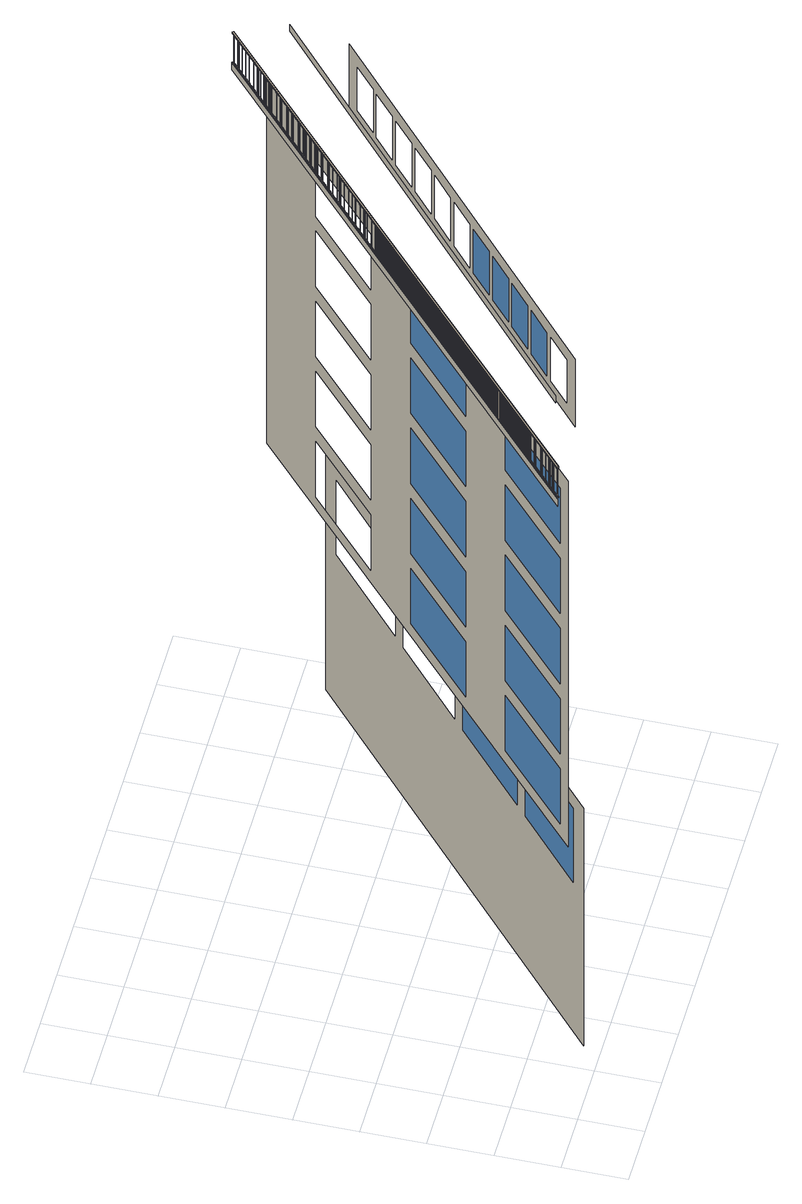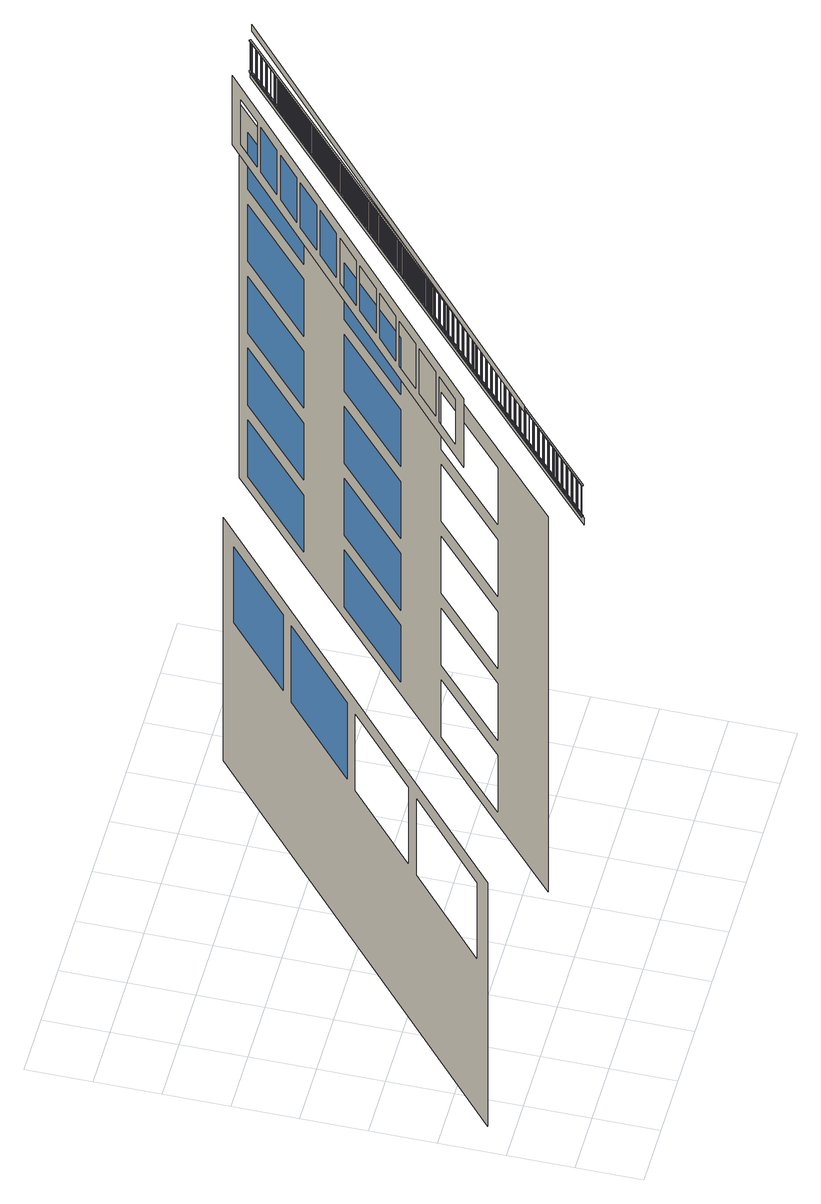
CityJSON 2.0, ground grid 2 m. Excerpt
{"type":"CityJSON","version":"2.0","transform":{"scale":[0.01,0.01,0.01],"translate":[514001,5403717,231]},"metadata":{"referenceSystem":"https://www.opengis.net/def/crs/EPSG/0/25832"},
"CityObjects":{
"building1":{"type":"Building","attributes":{"name":"Justizausbildungszentrum","Height.highReference":"highestRoofEdge","Height.lowReference":"lowestGroundPoint","Height.status":"measured","measuredHeight":23.2,"function":"3022","roofType":"1000","storeysAboveGround":7,"storeysBelowGround":2},"children":["building1-1"],"geometry":[{"type":"MultiSurface","lod":"3","boundaries":[[[0,1,2,3]],[[4,5,6,7]],[[8,9,10,11]],[[12,13,14,15]],[[16,17,18,19]],[[20,21,22,23]],[[24,25,26,27]],[[28,29,30,31]],[[32,33,34,35]],[[36,37,38,39]],[[40,41,42,43]],[[44,45,46,47],[48,49,50,51],[52,53,54,55],[3,2,1,0],[7,6,5,4],[56,57,58,59],[60,61,62,63],[64,65,66,67],[68,69,70,71],[11,10,9,8],[15,14,13,12],[72,73,74,75],[76,77,78,79],[80,81,82,83],[84,85,86,87],[19,18,17,16]],[[88,89,90,91,92,93]],[[55,54,53,52]],[[59,58,57,56]],[[75,74,73,72]],[[94,95,96,97],[98,99,100,101],[102,103,104,105],[106,107,108,109],[110,111,112,113],[114,115,116,117],[118,119,120,121],[122,123,124,125],[35,34,33,32],[31,30,29,28],[27,26,25,24],[126,127,128,129]],[[125,124,123,122]],[[130,131,132,133],[23,22,21,20],[43,42,41,40],[134,135,136,137],[138,139,140,141]],[[71,70,69,68]],[[87,86,85,84]]],"semantics":{"surfaces":[{"type":"Window"},{"type":"WallSurface"}],"values":[0,0,0,0,0,0,0,0,0,1,0,1,1,0,0,0,1,0,1,0,0]}}]},
"building1-1":{"type":"BuildingInstallation","attributes":{"relationToConstruction":"outside"},"parents":["building1"],"geometry":[{"type":"MultiSurface","lod":"3","boundaries":[[[142,143,144,145]],[[144,146,147,145]],[[148,149,146,144]],[[145,147,150,151]],[[151,150,149,148]],[[151,148,152,153]],[[152,154,155,153]],[[156,157,154,152]],[[153,155,158,159]],[[159,158,157,156]],[[159,156,160,161]],[[160,162,163,161]],[[164,165,162,160]],[[161,163,166,167]],[[167,166,165,164]],[[167,164,168,169]],[[168,170,171,169]],[[172,173,170,168]],[[169,171,174,175]],[[175,174,173,172]],[[175,172,176,177]],[[176,178,179,177]],[[180,181,178,176]],[[177,179,182,183]],[[183,182,181,180]],[[183,180,184,185]],[[184,186,187,185]],[[188,189,186,184]],[[185,187,190,191]],[[191,190,189,188]],[[191,188,192,193]],[[192,194,195,193]],[[196,197,194,192]],[[193,195,198,199]],[[199,198,197,196]],[[199,196,200,201]],[[200,202,203,201]],[[204,205,202,200]],[[201,203,206,207]],[[207,206,205,204]],[[207,204,208,209]],[[208,210,211,209]],[[212,213,210,208]],[[209,211,214,215]],[[215,214,213,212]],[[215,212,216,217]],[[216,218,219,217]],[[220,221,218,216]],[[217,219,222,223]],[[223,222,221,220]],[[223,220,224,225]],[[224,226,227,225]],[[228,229,226,224]],[[225,227,230,231]],[[231,230,229,228]],[[231,228,232,233]],[[232,234,235,233]],[[236,237,234,232]],[[233,235,238,239]],[[239,238,237,236]],[[239,236,240,241]],[[240,242,243,241]],[[244,245,242,240]],[[241,243,246,247]],[[247,246,245,244]],[[247,244,248,249]],[[248,250,251,249]],[[252,253,250,248]],[[249,251,254,255]],[[255,254,253,252]],[[255,252,256,257]],[[256,258,259,257]],[[260,261,258,256]],[[257,259,262,263]],[[263,262,261,260]],[[263,260,264,265]],[[264,266,267,265]],[[268,269,266,264]],[[265,267,270,271]],[[271,270,269,268]],[[271,268,272,273]],[[272,274,275,273]],[[276,277,274,272]],[[273,275,278,279]],[[279,278,277,276]],[[279,276,280,281]],[[280,282,283,281]],[[284,285,282,280]],[[281,283,286,287]],[[287,286,285,284]],[[287,284,288,289]],[[288,290,291,289]],[[292,293,290,288]],[[289,291,294,295]],[[295,294,293,292]],[[295,292,296,297]],[[296,298,299,297]],[[300,301,298,296]],[[297,299,302,303]],[[303,302,301,300]],[[303,300,304,305]],[[304,306,307,305]],[[308,309,306,304]],[[305,307,310,311]],[[311,310,309,308]],[[311,308,312,313]],[[312,314,315,313]],[[316,317,314,312]],[[313,315,318,319]],[[319,318,317,316]],[[319,316,320,321]],[[320,322,323,321]],[[324,325,322,320]],[[321,323,326,327]],[[327,326,325,324]],[[327,324,328,329]],[[328,330,331,329]],[[332,333,330,328]],[[329,331,334,335]],[[335,334,333,332]],[[335,332,336,337]],[[336,338,339,337]],[[340,341,338,336]],[[337,339,342,343]],[[343,342,341,340]],[[343,340,344,345]],[[344,346,347,345]],[[348,349,346,344]],[[345,347,350,351]],[[351,350,349,348]],[[351,348,352,353]],[[352,354,355,353]],[[356,357,354,352]],[[353,355,358,359]],[[359,358,357,356]],[[359,356,360,361]],[[360,362,363,361]],[[364,365,362,360]],[[366,367,368,369,370,371,372,373],[374,375,376,377],[378,379,380,381],[382,383,384,385],[386,387,388,389],[390,391,392,393],[394,395,396,397],[398,399,400,401],[402,403,404,405],[406,407,408,409],[410,411,412,413],[414,415,416,417],[418,419,420,421],[422,423,424,425],[426,427,428,429],[430,431,432,433],[434,435,436,437],[438,439,440,441],[442,443,444,445],[446,447,448,449],[450,451,452,453],[454,455,456,457],[458,459,460,461],[462,463,464,465],[466,467,468,469],[470,471,472,473],[474,475,476,477],[478,479,480,481],[482,483,484,485],[486,487,488,489],[490,491,492,493],[494,495,496,497],[498,499,500,501],[502,503,504,505],[506,507,508,509],[510,511,512,513],[514,515,516,517],[518,519,520,521],[522,523,524,525],[526,527,528,529],[530,531,532,533],[534,535,536,537],[538,539,540,541],[542,543,544,545],[546,547,548,549],[550,551,552,553],[554,555,556,557],[558,559,560,561],[562,563,564,565],[566,567,568,569],[570,571,572,573],[574,575,576,577],[578,579,580,581],[582,583,584,585],[586,587,588,589],[590,591,592,593],[594,595,596,597],[598,599,600,601],[602,603,604,605],[606,607,608,609],[610,611,612,613],[614,615,616,617],[618,619,620,621],[622,623,624,625],[626,627,628,629],[630,631,632,633],[634,635,636,637],[638,639,640,641],[642,643,644,645],[646,647,648,649],[650,651,652,653],[654,655,656,657],[658,659,660,661],[662,663,664,665],[666,667,668,669],[670,671,672,673],[674,675,676,677],[678,679,680,681],[682,683,684,685],[686,687,688,689],[690,691,692,693],[694,695,696,697],[698,699,700,701],[702,703,704,705],[706,707,708,709],[710,711,712,713],[714,715,716,717],[718,719,720,721],[722,723,724,725],[726,727,728,729],[730,731,732,733],[734,735,736,737],[738,739,740,741],[742,743,744,745],[746,747,748,749],[750,751,752,753],[754,755,756,757],[758,759,760,761],[762,763,764,765],[766,767,768,769],[770,771,772,773],[774,775,776,777],[778,779,780,781],[782,783,784,785],[786,787,788,789],[790,791,792,793],[794,795,796,797],[798,799,800,801],[802,803,804,805],[806,807,808,809],[810,811,812,813],[814,815,816,817],[818,819,820,821],[822,823,824,825],[826,827,828,829],[830,831,832,833],[834,835,836,837],[838,839,840,841],[842,843,844,845],[846,847,848,849],[850,851,852,853],[854,855,856,857],[858,859,860,861],[862,863,864,865],[866,867,868,869],[870,871,872,873],[874,875,876,877],[878,879,880,881],[882,883,884,885],[886,887,888,889],[890,891,892,893],[894,895,896,897],[898,899,900,901],[902,903,904,905],[906,907,908,909],[910,911,912,913],[914,915,916,917],[918,919,920,921],[922,923,924,925],[926,927,928,929],[930,931,932,933],[934,935,936,937],[938,939,940,941],[942,943,944,945],[946,947,948,949],[950,951,952,953],[954,955,956,957],[958,959,960,961],[962,963,964,965],[966,967,968,969],[970,971,972,973],[974,975,976,977],[978,979,980,981],[982,983,984,985],[363,362,365,986],[355,354,357,358],[347,346,349,350],[339,338,341,342],[331,330,333,334],[323,322,325,326],[315,314,317,318],[307,306,309,310],[299,298,301,302],[291,290,293,294],[283,282,285,286],[275,274,277,278],[267,266,269,270],[259,258,261,262],[251,250,253,254],[243,242,245,246],[235,234,237,238],[227,226,229,230],[219,218,221,222],[211,210,213,214],[203,202,205,206],[195,194,197,198],[187,186,189,190],[179,178,181,182],[171,170,173,174],[163,162,165,166],[155,154,157,158],[147,146,149,150],[987,988,989,990],[991,992,993,994],[995,996,997,998],[999,1000,1001,1002],[1003,1004,1005,1006],[1007,1008,1009,1010],[1011,1012,1013,1014],[1015,1016,1017,1018],[1019,1020,1021,1022],[1023,1024,1025,1026],[1027,1028,1029,1030],[1031,1032,1033,1034],[1035,1036,1037,1038],[1039,1040,1041,1042],[1043,1044,1045,1046],[1047,1048,1049,1050]],[[361,363,986,1051]],[[1051,986,365,364]],[[1051,364,1052,1053]],[[1052,983,982,1053]],[[1054,984,983,1052]],[[1053,982,985,1055]],[[1055,985,984,1054]],[[1055,1054,1056,1057]],[[1056,979,978,1057]],[[1058,980,979,1056]],[[1057,978,981,1059]],[[1059,981,980,1058]],[[1059,1058,1060,1061]],[[1060,975,974,1061]],[[1062,976,975,1060]],[[1061,974,977,1063]],[[1063,977,976,1062]],[[1063,1062,1064,1065]],[[1064,971,970,1065]],[[1066,972,971,1064]],[[1065,970,973,1067]],[[1067,973,972,1066]],[[1067,1066,1068,1069]],[[1068,967,966,1069]],[[1070,968,967,1068]],[[1069,966,969,1071]],[[1071,969,968,1070]],[[1071,1070,1072,1073]],[[1072,963,962,1073]],[[1074,964,963,1072]],[[1073,962,965,1075]],[[1075,965,964,1074]],[[1075,1074,1076,1077]],[[1076,959,958,1077]],[[1078,960,959,1076]],[[1077,958,961,1079]],[[1079,961,960,1078]],[[1079,1078,1080,1081]],[[1080,955,954,1081]],[[1082,956,955,1080]],[[1081,954,957,1083]],[[1083,957,956,1082]],[[1083,1082,1084,1085]],[[1084,951,950,1085]],[[1086,952,951,1084]],[[1085,950,953,1087]],[[1087,953,952,1086]],[[1087,1086,1088,1089]],[[1088,947,946,1089]],[[1090,948,947,1088]],[[1089,946,949,1091]],[[1091,949,948,1090]],[[1091,1090,1092,1093]],[[1092,943,942,1093]],[[1094,944,943,1092]],[[1093,942,945,1095]],[[1095,945,944,1094]],[[1095,1094,1096,1097]],[[1096,939,938,1097]],[[1098,940,939,1096]],[[1097,938,941,1099]],[[1099,941,940,1098]],[[1099,1098,1100,1101]],[[1100,935,934,1101]],[[1102,936,935,1100]],[[1101,934,937,1103]],[[1103,937,936,1102]],[[1103,1102,1104,1105]],[[1104,931,930,1105]],[[1106,932,931,1104]],[[1105,930,933,1107]],[[1107,933,932,1106]],[[1107,1106,1108,1109]],[[1108,927,926,1109]],[[1110,928,927,1108]],[[1109,926,929,1111]],[[1111,929,928,1110]],[[1111,1110,1112,1113]],[[1112,923,922,1113]],[[1114,924,923,1112]],[[1113,922,925,1115]],[[1115,925,924,1114]],[[1115,1114,1116,1117]],[[1116,919,918,1117]],[[1118,920,919,1116]],[[1117,918,921,1119]],[[1119,921,920,1118]],[[1119,1118,1120,1121]],[[1120,915,914,1121]],[[1122,916,915,1120]],[[1121,914,917,1123]],[[1123,917,916,1122]],[[1123,1122,1124,1125]],[[1124,911,910,1125]],[[1126,912,911,1124]],[[1125,910,913,1127]],[[1127,913,912,1126]],[[1127,1126,1128,1129]],[[1128,907,906,1129]],[[1130,908,907,1128]],[[1129,906,909,1131]],[[1131,909,908,1130]],[[1131,1130,1132,1133]],[[1132,903,902,1133]],[[1134,904,903,1132]],[[1133,902,905,1135]],[[1135,905,904,1134]],[[1135,1134,1136,1137]],[[1136,899,898,1137]],[[1138,900,899,1136]],[[1137,898,901,1139]],[[1139,901,900,1138]],[[1139,1138,1140,1141]],[[1140,895,894,1141]],[[1142,896,895,1140]],[[1141,894,897,1143]],[[1143,897,896,1142]],[[1143,1142,1144,1145]],[[1144,891,890,1145]],[[1146,892,891,1144]],[[1145,890,893,1147]],[[1147,893,892,1146]],[[1147,1146,1148,1149]],[[1148,887,886,1149]],[[1150,888,887,1148]],[[1149,886,889,1151]],[[1151,889,888,1150]],[[1151,1150,1152,1153]],[[1152,883,882,1153]],[[1154,884,883,1152]],[[1153,882,885,1155]],[[1155,885,884,1154]],[[1155,1154,1156,1157]],[[1156,879,878,1157]],[[1158,880,879,1156]],[[1157,878,881,1159]],[[1159,881,880,1158]],[[1159,1158,1160,1161]],[[1160,875,874,1161]],[[1162,876,875,1160]],[[1161,874,877,1163]],[[1163,877,876,1162]],[[1163,1162,1164,1165]],[[1164,871,870,1165]],[[1166,872,871,1164]],[[1165,870,873,1167]],[[1167,873,872,1166]],[[1167,1166,1168,1169]],[[1168,867,866,1169]],[[1170,868,867,1168]],[[1169,866,869,1171]],[[1171,869,868,1170]],[[1171,1170,1172,1173]],[[1172,863,862,1173]],[[1174,864,863,1172]],[[1173,862,865,1175]],[[1175,865,864,1174]],[[1175,1174,1176,1177]],[[1176,859,858,1177]],[[1178,860,859,1176]],[[1177,858,861,1179]],[[1179,861,860,1178]],[[1179,1178,1180,1181]],[[1180,855,854,1181]],[[1182,856,855,1180]],[[1181,854,857,1183]],[[1183,857,856,1182]],[[1183,1182,1184,1185]],[[1184,851,850,1185]],[[1186,852,851,1184]],[[1185,850,853,1187]],[[1187,853,852,1186]],[[1187,1186,1188,1189]],[[1188,847,846,1189]],[[1190,848,847,1188]],[[369,1191,1192,370]],[[1189,846,849,1193]],[[1193,849,848,1190]],[[1193,1190,1194,1195]],[[1194,843,842,1195]],[[1196,844,843,1194]],[[1195,842,845,1197]],[[1197,845,844,1196]],[[1197,1196,1198,1199]],[[1198,839,838,1199]],[[1200,840,839,1198]],[[1199,838,841,1201]],[[1201,841,840,1200]],[[1201,1200,1202,1203]],[[1202,835,834,1203]],[[1204,836,835,1202]],[[1203,834,837,1205]],[[1205,837,836,1204]],[[1205,1204,1206,1207]],[[1206,831,830,1207]],[[1208,832,831,1206]],[[1207,830,833,1209]],[[1209,833,832,1208]],[[1209,1208,1210,1211]],[[1210,827,826,1211]],[[1212,828,827,1210]],[[1211,826,829,1213]],[[1213,829,828,1212]],[[1213,1212,1214,1215]],[[1214,823,822,1215]],[[1216,824,823,1214]],[[1215,822,825,1217]],[[1217,825,824,1216]],[[1217,1216,1218,1219]],[[1218,819,818,1219]],[[1220,820,819,1218]],[[1219,818,821,1221]],[[1221,821,820,1220]],[[1221,1220,1222,1223]],[[1222,815,814,1223]],[[1224,816,815,1222]],[[1223,814,817,1225]],[[1225,817,816,1224]],[[1225,1224,1226,1227]],[[1226,811,810,1227]],[[1228,812,811,1226]],[[1227,810,813,1229]],[[1229,813,812,1228]],[[1229,1228,1230,1231]],[[1230,807,806,1231]],[[1232,808,807,1230]],[[1231,806,809,1233]],[[1233,809,808,1232]],[[1233,1232,1234,1235]],[[1234,803,802,1235]],[[1236,804,803,1234]],[[1235,802,805,1237]],[[1237,805,804,1236]],[[1237,1236,1238,1239]],[[1238,799,798,1239]],[[1240,800,799,1238]],[[1239,798,801,1241]],[[1241,801,800,1240]],[[1241,1240,1242,1243]],[[1242,795,794,1243]],[[1244,796,795,1242]],[[1243,794,797,1245]],[[1245,797,796,1244]],[[1245,1244,1246,1247]],[[1246,791,790,1247]],[[1248,792,791,1246]],[[1247,790,793,1249]],[[1249,793,792,1248]],[[1249,1248,1250,1251]],[[1250,787,786,1251]],[[1252,788,787,1250]],[[1251,786,789,1253]],[[1253,789,788,1252]],[[1253,1252,1254,1255]],[[1254,783,782,1255]],[[1256,784,783,1254]],[[1255,782,785,1257]],[[1257,785,784,1256]],[[1257,1256,1258,1259]],[[1258,779,778,1259]],[[1260,780,779,1258]],[[1259,778,781,1261]],[[1261,781,780,1260]],[[1261,1260,1262,1263]],[[1262,775,774,1263]],[[1264,776,775,1262]],[[1263,774,777,1265]],[[1265,777,776,1264]],[[1265,1264,1266,1267]],[[1266,771,770,1267]],[[1268,772,771,1266]],[[1267,770,773,1269]],[[1269,773,772,1268]],[[1270,1271,1272,1273,1274,1275,1276,1277,1278,1279,1280,1281,1282,1283,1284,1285,1286,1287,1288,1289,1290,1291,1292,1293,1294,1295,1296,1297,1298,1299,1300,1301,1302,142,145,151,153,159,161,167,169,175,177,183,185,191,193,199,201,207,209,215,217,223,225,231,233,239,241,247,249,255,257,263,265,271,273,279,281,287,289,295,297,303,305,311,313,319,321,327,329,335,337,343,345,351,353,359,361,1051,1053,1055,1057,1059,1061,1063,1065,1067,1069,1071,1073,1075,1077,1079,1081,1083,1085,1087,1089,1091,1093,1095,1097,1099,1101,1103,1105,1107,1109,1111,1113,1115,1117,1119,1121,1123,1125,1127,1129,1131,1133,1135,1137,1139,1141,1143,1145,1147,1149,1151,1153,1155,1157,1159,1161,1163,1165,1167,1169,1171,1173,1175,1177,1179,1181,1183,1185,1187,1189,1193,1195,1197,1199,1201,1203,1205,1207,1209,1211,1213,1215,1217,1219,1221,1223,1225,1227,1229,1231,1233,1235,1237,1239,1241,1243,1245,1247,1249,1251,1253,1255,1257,1259,1261,1263,1265,1267,1269,1303,1304,1305,1306,1307,1308,1309,1310,1311,1312,1313,1314,1315,1316,1317,1318,1319,1320,1321,1322,1323,1324,1325,1326,1327,1328,1329,1330,1331,1332,1333,1334,1335,1336,1337,1338,1339,1340,1341,1342,1343,1344,1345,1346,1347,1348,1349,1350,1351,1352,1353,1354,1355,1356,1357,1358,1359,1360,1361,1362,1363,1364,1365,1366,1367,1368,1369,1370,1371,1372,1373,1374,1375,1376,1377,1378,1379,1380,1381,1382,1383,1384,1385,1386,1387,1388,1389,1390,1391,1392,1393,1394,1395,1396,1397,1398,1399,1400,1401,1402,1403,1404,1405,1406,1407,1408,1409,1410,1411,1412,1413,1414,1415,1416,1417,1418,1419,1420,1421,1422,1423,1424,1425,1426,1427,1428,1429,1430,1431,1432,1433,1434,1435,1436,1437,1438,1439,1440,1441,1442,1443,1444,1445,1446,1447,1448,1449,1450,1451,1452,1453,1454,1455,1456,1457,1458,1459,1460,1461,1462,1463,1464,1465,1466,1467,1468,1469,1470,1471,1472,1473,1474,1475,1476,1477,1478,1479,1480,1481,1482,1483,1484,1485,1486,1487,1488,1489,1490,1491,1492,1493,1494,1495,1496,1497,1498,1499,1500,1501,89,88]],[[1269,1268,1502,1303]],[[1502,767,766,1303]],[[1503,1504,1505,1506,1507,1508,1509,1510,1511,1512,1513,1514,1515,1516,1517,1518,1519,1520,1521,1522,1523,1524,1525,1526,1527,1528,1529,1530,1531,1532,1533,1534,1535,1536,1537,1538,1539,1540,1541,1542,1543,1544,1545,1546,1547,1548,1549,1550,1551,1552,1553,1554,1555,1556,1557,1558,1559,1560,1561,1562,1563,1564,1565,1566,1567,1568,1569,1570,1571,1572,1573,1574,1575,1576,1577,1578,1579,1580,1581,1582,1583,1584,1585,1586,1587,1588,1589,1590,1591,1592,1593,1594,1595,1596,1597,1598,1599,1600,1601,1602,1603,1604,1605,1606,1607,1608,1609,1610,1611,1612,1613,1614,1615,1616,1617,1618,1619,1620,1621,1622,1623,1624,1625,1626,1627,1628,1629,1630,1631,1632,1633,1634,1635,1636,1637,1638,1639,1640,1641,1642,1643,1644,1645,1646,1647,1648,1649,1650,1651,1652,1653,1654,1655,1656,1657,1658,1659,1660,1661,1662,1663,1664,1665,1666,1667,1668,1669,1670,1671,1672,1673,1674,1675,1676,1677,1678,1679,1680,1681,1682,1683,1684,1685,1686,1687,1688,1689,1690,1691,1692,1693,1694,1695,1696,1697,1698,1699,1700,1502,1268,1266,1264,1262,1260,1258,1256,1254,1252,1250,1248,1246,1244,1242,1240,1238,1236,1234,1232,1230,1228,1226,1224,1222,1220,1218,1216,1214,1212,1210,1208,1206,1204,1202,1200,1198,1196,1194,1190,1188,1186,1184,1182,1180,1178,1176,1174,1172,1170,1168,1166,1164,1162,1160,1158,1156,1154,1152,1150,1148,1146,1144,1142,1140,1138,1136,1134,1132,1130,1128,1126,1124,1122,1120,1118,1116,1114,1112,1110,1108,1106,1104,1102,1100,1098,1096,1094,1092,1090,1088,1086,1084,1082,1080,1078,1076,1074,1072,1070,1068,1066,1064,1062,1060,1058,1056,1054,1052,364,360,356,352,348,344,340,336,332,328,324,320,316,312,308,304,300,296,292,288,284,280,276,272,268,264,260,256,252,248,244,240,236,232,228,224,220,216,212,208,204,200,196,192,188,184,180,176,172,168,164,160,156,152,148,144,143,1701,1702,1703,1704,1705,1706,1707,1708,1709,1710,1711,1712,1713,1714,1715,1716,1717,1718,1719,1720,1721,1722,1723,1724,1725,1726,1727,1728,1729,1730,1731,1732,1733,1192,1191]],[[1700,768,767,1502]],[[1303,766,769,1304]],[[1304,769,768,1700]],[[1304,1700,1699,1305]],[[1699,763,762,1305]],[[1698,764,763,1699]],[[1305,762,765,1306]],[[1306,765,764,1698]],[[1306,1698,1697,1307]],[[1697,759,758,1307]],[[1696,760,759,1697]],[[1307,758,761,1308]],[[1308,761,760,1696]],[[1308,1696,1695,1309]],[[1695,755,754,1309]],[[1694,756,755,1695]],[[1309,754,757,1310]],[[1310,757,756,1694]],[[1310,1694,1693,1311]],[[1693,751,750,1311]],[[1692,752,751,1693]],[[1311,750,753,1312]],[[1312,753,752,1692]],[[1312,1692,1691,1313]],[[1691,747,746,1313]],[[1690,748,747,1691]],[[1313,746,749,1314]],[[1314,749,748,1690]],[[1314,1690,1689,1315]],[[1689,743,742,1315]],[[1688,744,743,1689]],[[1315,742,745,1316]],[[1316,745,744,1688]],[[1316,1688,1687,1317]],[[1687,739,738,1317]],[[1686,740,739,1687]],[[1317,738,741,1318]],[[1318,741,740,1686]],[[1318,1686,1685,1319]],[[1685,735,734,1319]],[[1684,736,735,1685]],[[1319,734,737,1320]],[[1320,737,736,1684]],[[1320,1684,1683,1321]],[[1683,731,730,1321]],[[1682,732,731,1683]],[[1321,730,733,1322]],[[1322,733,732,1682]],[[1322,1682,1681,1323]],[[1681,727,726,1323]]]}]}
},
"vertices":[
[167,95,2522],[415,319,2522],[415,319,2292],[167,95,2292],[415,319,2230],[415,319,2000],[167,95,2000],[167,95,2230],[415,319,1938],[415,319,1708],[167,95,1708],[167,95,1938],[167,95,1646],[415,319,1646],[415,319,1416],[167,95,1416],[415,319,1124],[167,95,1124],[167,95,1354],[415,319,1354],[340,98,706],[340,98,1014],[565,297,1014],[565,297,706],[527,269,2856],[527,269,2676],[451,204,2676],[451,204,2856],[619,350,2676],[543,284,2676],[543,284,2856],[619,350,2856],[710,430,2676],[635,364,2676],[635,364,2856],[710,430,2856],[1401,1204,2934],[1401,1204,2906],[138,100,2906],[138,100,2934],[857,555,1014],[857,555,706],[602,330,706],[602,330,1014],[1494,1296,2596],[1494,1296,1074],[130,61,1074],[130,61,2596],[1272,1095,2522],[1024,870,2522],[1024,870,2292],[1272,1095,2292],[596,482,2292],[844,707,2292],[844,707,2522],[596,482,2522],[596,482,2000],[844,707,2000],[844,707,2230],[596,482,2230],[1272,1095,2000],[1272,1095,2230],[1024,870,2230],[1024,870,2000],[1024,870,1708],[1272,1095,1708],[1272,1095,1938],[1024,870,1938],[844,707,1708],[844,707,1938],[596,482,1938],[596,482,1708],[596,482,1416],[844,707,1416],[844,707,1646],[596,482,1646],[1272,1095,1416],[1272,1095,1646],[1024,870,1646],[1024,870,1416],[1024,870,1354],[1024,870,1124],[1272,1095,1124],[1272,1095,1354],[844,707,1354],[596,482,1354],[596,482,1124],[844,707,1124],[29,70,2626],[1497,1399,2626],[1500,1402,2626],[1500,1402,2596],[25,67,2596],[25,67,2626],[320,88,2906],[1391,1025,2906],[1391,1025,2626],[320,88,2626],[1353,992,2676],[1353,992,2856],[1278,926,2856],[1278,926,2676],[1261,912,2856],[1186,846,2856],[1186,846,2676],[1261,912,2676],[1169,831,2856],[1094,765,2856],[1094,765,2676],[1169,831,2676],[1078,751,2676],[1078,751,2856],[1002,685,2856],[1002,685,2676],[910,605,2676],[986,671,2676],[986,671,2856],[910,605,2856],[894,590,2856],[819,525,2856],[819,525,2676],[894,590,2676],[802,510,2676],[802,510,2856],[727,444,2856],[727,444,2676],[435,189,2676],[435,189,2856],[360,123,2856],[360,123,2676],[291,55,1074],[1501,1122,1074],[1501,1122,85],[291,55,85],[1137,802,1014],[895,588,1014],[895,588,706],[1137,802,706],[1452,1079,706],[1452,1079,1014],[1175,835,1014],[1175,835,706],
[151,181,2631],[151,181,2751],[155,185,2751],[155,185,2631],[158,181,2751],[158,181,2631],[159,188,2751],[162,184,2751],[162,184,2631],[159,188,2631],[163,191,2751],[163,191,2631],[166,188,2751],[166,188,2631],[166,195,2751],[170,191,2751],[170,191,2631],[166,195,2631],[170,198,2751],[170,198,2631],[173,194,2751],[173,194,2631],[174,201,2751],[177,198,2751],[177,198,2631],[174,201,2631],[177,205,2751],[177,205,2631],[181,201,2751],[181,201,2631],[181,208,2751],[184,204,2751],[184,204,2631],[181,208,2631],[185,212,2751],[185,212,2631],[188,208,2751],[188,208,2631],[188,215,2751],[192,211,2751],[192,211,2631],[188,215,2631],[192,218,2751],[192,218,2631],[196,215,2751],[196,215,2631],[196,222,2751],[199,218,2751],[199,218,2631],[196,222,2631],[200,225,2751],[200,225,2631],[203,221,2751],[203,221,2631],[203,228,2751],[207,225,2751],[207,225,2631],[203,228,2631],[207,232,2751],[207,232,2631],[210,228,2751],[210,228,2631],[211,235,2751],[214,231,2751],[214,231,2631],[211,235,2631],[214,238,2751],[214,238,2631],[218,235,2751],[218,235,2631],[218,242,2751],[221,238,2751],[221,238,2631],[218,242,2631],[222,245,2751],[222,245,2631],[225,241,2751],[225,241,2631],[226,248,2751],[229,245,2751],[229,245,2631],[226,248,2631],[229,252,2751],[229,252,2631],[233,248,2751],[233,248,2631],[233,255,2751],[236,251,2751],[236,251,2631],[233,255,2631],[237,259,2751],[237,259,2631],[240,255,2751],[240,255,2631],[240,262,2751],[244,258,2751],[244,258,2631],[240,262,2631],[244,265,2751],[244,265,2631],[247,262,2751],[247,262,2631],[248,269,2751],[251,265,2751],[251,265,2631],[248,269,2631],[251,272,2751],[251,272,2631],[255,268,2751],[255,268,2631],[255,275,2751],[259,272,2751],[259,272,2631],[255,275,2631],[259,279,2751],[259,279,2631],[262,275,2751],[262,275,2631],[263,282,2751],[266,278,2751],[266,278,2631],[263,282,2631],[266,285,2751],[266,285,2631],[270,282,2751],[270,282,2631],[270,289,2751],[273,285,2751],[273,285,2631],[270,289,2631],[274,292,2751],[274,292,2631],[277,288,2751],[277,288,2631],[277,295,2751],[281,292,2751],[281,292,2631],[277,295,2631],[281,299,2751],[281,299,2631],[284,295,2751],[284,295,2631],[285,302,2751],[288,298,2751],[288,298,2631],[285,302,2631],[289,305,2751],[289,305,2631],[292,302,2751],[292,302,2631],[292,309,2751],[296,305,2751],[296,305,2631],[292,309,2631],[296,312,2751],[296,312,2631],[299,308,2751],[299,308,2631],[300,316,2751],[303,312,2751],[303,312,2631],[300,316,2631],[303,319,2751],[303,319,2631],[307,315,2751],[307,315,2631],[307,322,2751],[310,319,2751],[310,319,2631],[307,322,2631],[311,326,2751],[311,326,2631],[314,322,2751],[314,322,2631],[314,329,2751],[318,325,2751],[318,325,2631],[314,329,2631],[318,332,2751],[318,332,2631],[322,329,2751],[322,329,2631],[322,336,2751],[325,332,2751],[325,332,2631],[322,336,2631],[326,339,2751],[326,339,2631],[329,335,2751],[329,335,2631],[329,342,2751],[333,339,2751],[333,339,2631],[329,342,2631],[333,346,2751],[333,346,2631],[336,342,2751],[336,342,2631],[337,349,2751],[340,345,2751],[340,345,2631],[337,349,2631],[340,352,2751],[340,352,2631],[344,349,2751],[344,349,2631],[344,356,2751],[347,352,2751],[347,352,2631],[344,356,2631],[348,359,2751],[348,359,2631],[351,355,2751],[351,355,2631],[352,362,2751],[355,359,2751],[355,359,2631],[352,362,2631],[355,366,2751],[355,366,2631],[359,362,2751],[359,362,2631],[359,369,2751],[362,365,2751],[32,66,2631],[32,66,2626],[1500,1395,2626],[1500,1395,2756],[32,66,2756],[32,66,2751],[36,70,2751],[36,70,2631],[1492,1388,2631],[1492,1388,2751],[1496,1392,2751],[1496,1392,2631],[1485,1382,2631],[1485,1382,2751],[1489,1385,2751],[1489,1385,2631],[1478,1375,2631],[1478,1375,2751],[1481,1378,2751],[1481,1378,2631],[1470,1368,2631],[1470,1368,2751],[1474,1372,2751],[1474,1372,2631],[1463,1362,2631],[1463,1362,2751],[1467,1365,2751],[1467,1365,2631],[1455,1355,2631],[1455,1355,2751],[1459,1358,2751],[1459,1358,2631],[1448,1348,2631],[1448,1348,2751],[1452,1352,2751],[1452,1352,2631],[1441,1341,2631],[1441,1341,2751],[1444,1345,2751],[1444,1345,2631],[1433,1335,2631],[1433,1335,2751],[1437,1338,2751],[1437,1338,2631],[1426,1328,2631],[1426,1328,2751],[1429,1331,2751],[1429,1331,2631],[1418,1321,2631],[1418,1321,2751],[1422,1325,2751],[1422,1325,2631],[1411,1315,2631],[1411,1315,2751],[1415,1318,2751],[1415,1318,2631],[1404,1308,2631],[1404,1308,2751],[1407,1311,2751],[1407,1311,2631],[1396,1301,2631],[1396,1301,2751],[1400,1305,2751],[1400,1305,2631],[1389,1295,2631],[1389,1295,2751],[1392,1298,2751],[1392,1298,2631],[1381,1288,2631],[1381,1288,2751],[1385,1291,2751],[1385,1291,2631],[1374,1281,2631],[1374,1281,2751],[1378,1284,2751],[1378,1284,2631],[1366,1274,2631],[1366,1274,2751],[1370,1278,2751],[1370,1278,2631],[1359,1268,2631],[1359,1268,2751],[1363,1271,2751],[1363,1271,2631],[1352,1261,2631],[1352,1261,2751],[1355,1264,2751],[1355,1264,2631],[1344,1254,2631],[1344,1254,2751],[1348,1258,2751],[1348,1258,2631],[1337,1248,2631],[1337,1248,2751],[1341,1251,2751],[1341,1251,2631],[1329,1241,2631],[1329,1241,2751],[1333,1244,2751],[1333,1244,2631],[1322,1234,2631],[1322,1234,2751],[1326,1238,2751],[1326,1238,2631],[1315,1227,2631],[1315,1227,2751],[1318,1231,2751],[1318,1231,2631],[1307,1221,2631],[1307,1221,2751],[1311,1224,2751],[1311,1224,2631],[1300,1214,2631],[1300,1214,2751],[1303,1217,2751],[1303,1217,2631],[1292,1207,2631],[1292,1207,2751],[1296,1211,2751],[1296,1211,2631],[1285,1201,2631],[1285,1201,2751],[1289,1204,2751],[1289,1204,2631],[1278,1194,2631],[1278,1194,2751],[1281,1197,2751],[1281,1197,2631],[1270,1187,2631],[1270,1187,2751],[1274,1191,2751],[1274,1191,2631],[1263,1180,2631],[1263,1180,2751],[1266,1184,2751],[1266,1184,2631],[1255,1174,2631],[1255,1174,2751],[1259,1177,2751],[1259,1177,2631],[1248,1167,2631],[1248,1167,2751],[1252,1170,2751],[1252,1170,2631],[1240,1160,2631],[1240,1160,2751],[1244,1164,2751],[1244,1164,2631],[1233,1154,2631],[1233,1154,2751],[1237,1157,2751],[1237,1157,2631],[1226,1147,2631],[1226,1147,2751],[1229,1150,2751],[1229,1150,2631],[1218,1140,2631],[1218,1140,2751],[1222,1144,2751],[1222,1144,2631],[1211,1134,2631],[1211,1134,2751],[1215,1137,2751],[1215,1137,2631],[1203,1127,2631],[1203,1127,2751],[1207,1130,2751],[1207,1130,2631],[1196,1120,2631],[1196,1120,2751],[1200,1123,2751],[1200,1123,2631],[1189,1113,2631],[1189,1113,2751],[1192,1117,2751],[1192,1117,2631],[1181,1107,2631],[1181,1107,2751],[1185,1110,2751],[1185,1110,2631],[1174,1100,2631],[1174,1100,2751],[1177,1103,2751],[1177,1103,2631],[1166,1093,2631],[1166,1093,2751],[1170,1097,2751],[1170,1097,2631],[1159,1087,2631],[1159,1087,2751],[1163,1090,2751],[1163,1090,2631],[1152,1080,2631],[1152,1080,2751],[1155,1083,2751],[1155,1083,2631],[1144,1073,2631],[1144,1073,2751],[1148,1077,2751],[1148,1077,2631],[1137,1066,2631],[1137,1066,2751],[1140,1070,2751],[1140,1070,2631],[1129,1060,2631],[1129,1060,2751],[1133,1063,2751],[1133,1063,2631],[1122,1053,2631],[1122,1053,2751],[1126,1056,2751],[1126,1056,2631],[1114,1046,2631],[1114,1046,2751],[1118,1050,2751],[1118,1050,2631],[1107,1040,2631],[1107,1040,2751],[1111,1043,2751],[1111,1043,2631],[1100,1033,2631],[1100,1033,2751],[1103,1036,2751],[1103,1036,2631],[1092,1026,2631],[1092,1026,2751],[1096,1030,2751],[1096,1030,2631],[1085,1019,2631],[1085,1019,2751],[1089,1023,2751],[1089,1023,2631],[1077,1013,2631],[1077,1013,2751],[1081,1016,2751],[1081,1016,2631],[1070,1006,2631],[1070,1006,2751],[1074,1009,2751],[1074,1009,2631],[1063,999,2631],[1063,999,2751],[1066,1003,2751],[1066,1003,2631],[1055,993,2631],[1055,993,2751],[1059,996,2751],[1059,996,2631],[1048,986,2631],[1048,986,2751],[1052,989,2751],[1052,989,2631],[1040,979,2631],[1040,979,2751],[1044,983,2751],[1044,983,2631],[1033,973,2631],[1033,973,2751],[1037,976,2751],[1037,976,2631],[1026,966,2631],[1026,966,2751],[1029,969,2751],[1029,969,2631],[1018,959,2631],[1018,959,2751],[1022,962,2751],[1022,962,2631],[1011,952,2631],[1011,952,2751],[1014,956,2751],[1014,956,2631],[1003,946,2631],[1003,946,2751],[1007,949,2751],[1007,949,2631],[996,939,2631],[996,939,2751],[1000,942,2751],[1000,942,2631],[989,932,2631],[989,932,2751],[992,936,2751],[992,936,2631],[981,926,2631],[981,926,2751],[985,929,2751],[985,929,2631],[974,919,2631],[974,919,2751],[977,922,2751],[977,922,2631],[966,912,2631],[966,912,2751],[970,916,2751],[970,916,2631],[959,905,2631],[959,905,2751],[963,909,2751],[963,909,2631],[951,899,2631],[951,899,2751],[955,902,2751],[955,902,2631],[944,892,2631],[944,892,2751],[948,895,2751],[948,895,2631],[937,885,2631],[937,885,2751],[940,889,2751],[940,889,2631],[929,879,2631],[929,879,2751],[933,882,2751],[933,882,2631],[922,872,2631],[922,872,2751],[926,875,2751],[926,875,2631],[914,865,2631],[914,865,2751],[918,869,2751],[918,869,2631],[907,859,2631],[907,859,2751],[911,862,2751],[911,862,2631],[900,852,2631],[900,852,2751],[903,855,2751],[903,855,2631],[892,845,2631],[892,845,2751],[896,848,2751],[896,848,2631],[885,838,2631],[885,838,2751],[888,842,2751],[888,842,2631],[877,832,2631],[877,832,2751],[881,835,2751],[881,835,2631],[870,825,2631],[870,825,2751],[874,828,2751],[874,828,2631],[863,818,2631],[863,818,2751],[866,822,2751],[866,822,2631],[855,812,2631],[855,812,2751],[859,815,2751],[859,815,2631],[848,805,2631],[848,805,2751],[851,808,2751],[851,808,2631],[840,798,2631],[840,798,2751],[844,801,2751],[844,801,2631],[833,791,2631],[833,791,2751],[837,795,2751],[837,795,2631],[825,785,2631],[825,785,2751],[829,788,2751],[829,788,2631],[818,778,2631],[818,778,2751],[822,781,2751],[822,781,2631],[811,771,2631],[811,771,2751],[814,775,2751],[814,775,2631],[803,765,2631],[803,765,2751],[807,768,2751],[807,768,2631],[796,758,2631],[796,758,2751],[800,761,2751],[800,761,2631],[788,751,2631],[788,751,2751],[792,755,2751],[792,755,2631],[781,744,2631],[781,744,2751],[785,748,2751],[785,748,2631],[774,738,2631],[774,738,2751],[777,741,2751],[777,741,2631],[766,731,2631],[766,731,2751],[770,734,2751],[770,734,2631],[759,724,2631],[759,724,2751],[762,728,2751],[762,728,2631],[751,718,2631],[751,718,2751],[755,721,2751],[755,721,2631],[744,711,2631],[744,711,2751],[748,714,2751],[748,714,2631],[737,704,2631],[737,704,2751],[740,708,2751],[740,708,2631],[729,698,2631],[729,698,2751],[733,701,2751],[733,701,2631],[722,691,2631],[722,691,2751],[725,694,2751],[725,694,2631],[714,684,2631],[714,684,2751],[718,687,2751],[718,687,2631],[707,677,2631],[707,677,2751],[711,681,2751],[711,681,2631],[699,671,2631],[699,671,2751],[703,674,2751],[703,674,2631],[692,664,2631],[692,664,2751],[696,667,2751],[696,667,2631],[685,657,2631],[685,657,2751],[688,661,2751],[688,661,2631],[677,651,2631],[677,651,2751],[681,654,2751],[681,654,2631],[670,644,2631],[670,644,2751],[674,647,2751],[674,647,2631],[662,637,2631],[662,637,2751],[666,641,2751],[666,641,2631],[655,630,2631],[655,630,2751],[659,634,2751],[659,634,2631],[648,624,2631],[648,624,2751],[651,627,2751],[651,627,2631],[640,617,2631],[640,617,2751],[644,620,2751],[644,620,2631],[633,610,2631],[633,610,2751],[636,614,2751],[636,614,2631],[625,604,2631],[625,604,2751],[629,607,2751],[629,607,2631],[618,597,2631],[618,597,2751],[622,600,2751],[622,600,2631],[611,590,2631],[611,590,2751],[614,594,2751],[614,594,2631],[603,583,2631],[603,583,2751],[607,587,2751],[607,587,2631],[596,577,2631],[596,577,2751],[599,580,2751],[599,580,2631],[588,570,2631],[588,570,2751],[592,573,2751],[592,573,2631],[581,563,2631],[581,563,2751],[585,567,2751],[585,567,2631],[573,557,2631],[573,557,2751],[577,560,2751],[577,560,2631],[566,550,2631],[566,550,2751],[570,553,2751],[570,553,2631],[559,543,2631],[559,543,2751],[562,547,2751],[562,547,2631],[551,537,2631],[551,537,2751],[555,540,2751],[555,540,2631],[544,530,2631],[544,530,2751],[548,533,2751],[548,533,2631],[536,523,2631],[536,523,2751],[540,526,2751],[540,526,2631],[529,516,2631],[529,516,2751],[533,520,2751],[533,520,2631],[522,510,2631],[522,510,2751],[525,513,2751],[525,513,2631],[514,503,2631],[514,503,2751],[518,506,2751],[518,506,2631],[507,496,2631],[507,496,2751],[510,500,2751],[510,500,2631],[499,490,2631],[499,490,2751],[503,493,2751],[503,493,2631],[492,483,2631],[492,483,2751],[496,486,2751],[496,486,2631],[485,476,2631],[485,476,2751],[488,480,2751],[488,480,2631],[477,469,2631],[477,469,2751],[481,473,2751],[481,473,2631],[470,463,2631],[470,463,2751],[473,466,2751],[473,466,2631],[462,456,2631],[462,456,2751],[466,459,2751],[466,459,2631],[455,449,2631],[455,449,2751],[459,453,2751],[459,453,2631],[447,443,2631],[447,443,2751],[451,446,2751],[451,446,2631],[440,436,2631],[440,436,2751],[444,439,2751],[444,439,2631],[433,429,2631],[433,429,2751],[436,433,2751],[436,433,2631],[425,422,2631],[425,422,2751],[429,426,2751],[429,426,2631],[418,416,2631],[418,416,2751],[422,419,2751],[422,419,2631],[410,409,2631],[410,409,2751],[414,412,2751],[414,412,2631],[403,402,2631],[403,402,2751],[407,406,2751],[407,406,2631],[396,396,2631],[396,396,2751],[399,399,2751],[399,399,2631],[388,389,2631],[388,389,2751],[392,392,2751],[392,392,2631],[381,382,2631],[381,382,2751],[385,386,2751],[385,386,2631],[373,376,2631],[373,376,2751],[377,379,2751],[377,379,2631],[366,369,2631],[366,369,2751],[370,372,2751],[370,372,2631],[362,365,2631],[151,174,2631],[151,174,2751],[155,178,2751],[155,178,2631],[144,168,2631],[144,168,2751],[147,171,2751],[147,171,2631],[136,161,2631],[136,161,2751],[140,164,2751],[140,164,2631],[129,154,2631],[129,154,2751],[133,158,2751],[133,158,2631],[121,147,2631],[121,147,2751],[125,151,2751],[125,151,2631],[114,141,2631],[114,141,2751],[118,144,2751],[118,144,2631],[107,134,2631],[107,134,2751],[110,137,2751],[110,137,2631],[99,127,2631],[99,127,2751],[103,131,2751],[103,131,2631],[92,121,2631],[92,121,2751],[95,124,2751],[95,124,2631],[84,114,2631],[84,114,2751],[88,117,2751],[88,117,2631],[77,107,2631],[77,107,2751],[81,111,2751],[81,111,2631],[70,101,2631],[70,101,2751],[73,104,2751],[73,104,2631],[62,94,2631],[62,94,2751],[66,97,2751],[66,97,2631],[55,87,2631],[55,87,2751],[58,90,2751],[58,90,2631],[47,80,2631],[47,80,2751],[51,84,2751],[51,84,2631],[40,74,2631],[40,74,2751],[44,77,2751],[44,77,2631],[359,369,2631],[363,373,2751],[363,373,2631],[366,376,2751],[366,376,2631],[370,379,2751],[370,379,2631],[374,383,2751],[374,383,2631],[377,386,2751],[377,386,2631],[381,389,2751],[381,389,2631],[385,393,2751],[385,393,2631],[389,396,2751],[389,396,2631],[392,399,2751],[392,399,2631],[396,403,2751],[396,403,2631],[400,406,2751],[400,406,2631],[403,409,2751],[403,409,2631],[407,413,2751],[407,413,2631],[411,416,2751],[411,416,2631],[414,419,2751],[414,419,2631],[418,423,2751],[418,423,2631],[422,426,2751],[422,426,2631],[426,430,2751],[426,430,2631],[429,433,2751],[429,433,2631],[433,436,2751],[433,436,2631],[437,440,2751],[437,440,2631],[440,443,2751],[440,443,2631],[444,446,2751],[444,446,2631],[448,450,2751],[448,450,2631],[452,453,2751],[452,453,2631],[455,456,2751],[455,456,2631],[459,460,2751],[459,460,2631],[463,463,2751],[463,463,2631],[466,466,2751],[466,466,2631],[470,470,2751],[470,470,2631],[474,473,2751],[474,473,2631],[477,477,2751],[477,477,2631],[481,480,2751],[481,480,2631],[485,483,2751],[485,483,2631],[489,487,2751],[489,487,2631],[492,490,2751],[492,490,2631],[496,493,2751],[496,493,2631],[500,497,2751],[500,497,2631],[503,500,2751],[503,500,2631],[507,503,2751],[507,503,2631],[511,507,2751],[511,507,2631],[515,510,2751],[515,510,2631],[518,513,2751],[518,513,2631],[522,517,2751],[522,517,2631],[526,520,2751],[526,520,2631],[529,523,2751],[529,523,2631],[533,527,2751],[533,527,2631],[537,530,2751],[537,530,2631],[540,534,2751],[540,534,2631],[544,537,2751],[544,537,2631],[548,540,2751],[548,540,2631],[552,544,2751],[552,544,2631],[555,547,2751],[555,547,2631],[559,550,2751],[559,550,2631],[563,554,2751],[563,554,2631],[566,557,2751],[566,557,2631],[570,560,2751],[570,560,2631],[574,564,2751],[574,564,2631],[578,567,2751],[578,567,2631],[581,570,2751],[581,570,2631],[585,574,2751],[585,574,2631],[589,577,2751],[589,577,2631],[592,580,2751],[592,580,2631],[596,584,2751],[596,584,2631],[600,587,2751],[600,587,2631],[603,591,2751],[603,591,2631],[607,594,2751],[607,594,2631],[611,597,2751],[611,597,2631],[615,601,2751],[615,601,2631],[618,604,2751],[1497,1399,2756],[29,70,2756],[618,604,2631],[622,607,2751],[622,607,2631],[626,611,2751],[626,611,2631],[629,614,2751],[629,614,2631],[633,617,2751],[633,617,2631],[637,621,2751],[637,621,2631],[641,624,2751],[641,624,2631],[644,627,2751],[644,627,2631],[648,631,2751],[648,631,2631],[652,634,2751],[652,634,2631],[655,638,2751],[655,638,2631],[659,641,2751],[659,641,2631],[663,644,2751],[663,644,2631],[666,648,2751],[666,648,2631],[670,651,2751],[670,651,2631],[674,654,2751],[674,654,2631],[678,658,2751],[678,658,2631],[681,661,2751],[681,661,2631],[685,664,2751],[685,664,2631],[689,668,2751],[689,668,2631],[692,671,2751],[692,671,2631],[696,674,2751],[696,674,2631],[700,678,2751],[700,678,2631],[704,681,2751],[704,681,2631],[707,684,2751],[707,684,2631],[711,688,2751],[711,688,2631],[715,691,2751],[715,691,2631],[718,695,2751],[718,695,2631],[722,698,2751],[722,698,2631],[726,701,2751],[726,701,2631],[729,705,2751],[729,705,2631],[733,708,2751],[733,708,2631],[737,711,2751],[737,711,2631],[741,715,2751],[741,715,2631],[744,718,2751],[744,718,2631],[748,721,2751],[748,721,2631],[752,725,2751],[752,725,2631],[755,728,2751],[755,728,2631],[759,731,2751],[759,731,2631],[29,70,2631],[33,74,2631],[37,77,2631],[40,81,2631],[44,84,2631],[48,87,2631],[51,91,2631],[55,94,2631],[59,98,2631],[62,101,2631],[66,104,2631],[70,108,2631],[74,111,2631],[77,114,2631],[81,118,2631],[85,121,2631],[88,124,2631],[92,128,2631],[96,131,2631],[100,134,2631],[103,138,2631],[107,141,2631],[111,144,2631],[114,148,2631],[118,151,2631],[122,155,2631],[125,158,2631],[129,161,2631],[133,165,2631],[137,168,2631],[140,171,2631],[144,175,2631],[148,178,2631],[763,735,2631],[767,738,2631],[770,741,2631],[774,745,2631],[778,748,2631],[781,752,2631],[785,755,2631],[789,758,2631],[792,762,2631],[796,765,2631],[800,768,2631],[804,772,2631],[807,775,2631],[811,778,2631],[815,782,2631],[818,785,2631],[822,788,2631],[826,792,2631],[830,795,2631],[833,798,2631],[837,802,2631],[841,805,2631],[844,809,2631],[848,812,2631],[852,815,2631],[855,819,2631],[859,822,2631],[863,825,2631],[867,829,2631],[870,832,2631],[874,835,2631],[878,839,2631],[881,842,2631],[885,845,2631],[889,849,2631],[893,852,2631],[896,856,2631],[900,859,2631],[904,862,2631],[907,866,2631],[911,869,2631],[915,872,2631],[918,876,2631],[922,879,2631],[926,882,2631],[930,886,2631],[933,889,2631],[937,892,2631],[941,896,2631],[944,899,2631],[948,902,2631],[952,906,2631],[956,909,2631],[959,913,2631],[963,916,2631],[967,919,2631],[970,923,2631],[974,926,2631],[978,929,2631],[981,933,2631],[985,936,2631],[989,939,2631],[993,943,2631],[996,946,2631],[1000,949,2631],[1004,953,2631],[1007,956,2631],[1011,959,2631],[1015,963,2631],[1019,966,2631],[1022,970,2631],[1026,973,2631],[1030,976,2631],[1033,980,2631],[1037,983,2631],[1041,986,2631],[1044,990,2631],[1048,993,2631],[1052,996,2631],[1056,1000,2631],[1059,1003,2631],[1063,1006,2631],[1067,1010,2631],[1070,1013,2631],[1074,1016,2631],[1078,1020,2631],[1081,1023,2631],[1085,1027,2631],[1089,1030,2631],[1093,1033,2631],[1096,1037,2631],[1100,1040,2631],[1104,1043,2631],[1107,1047,2631],[1111,1050,2631],[1115,1053,2631],[1119,1057,2631],[1122,1060,2631],[1126,1063,2631],[1130,1067,2631],[1133,1070,2631],[1137,1074,2631],[1141,1077,2631],[1144,1080,2631],[1148,1084,2631],[1152,1087,2631],[1156,1090,2631],[1159,1094,2631],[1163,1097,2631],[1167,1100,2631],[1170,1104,2631],[1174,1107,2631],[1178,1110,2631],[1182,1114,2631],[1185,1117,2631],[1189,1120,2631],[1193,1124,2631],[1196,1127,2631],[1200,1131,2631],[1204,1134,2631],[1207,1137,2631],[1211,1141,2631],[1215,1144,2631],[1219,1147,2631],[1222,1151,2631],[1226,1154,2631],[1230,1157,2631],[1233,1161,2631],[1237,1164,2631],[1241,1167,2631],[1245,1171,2631],[1248,1174,2631],[1252,1177,2631],[1256,1181,2631],[1259,1184,2631],[1263,1188,2631],[1267,1191,2631],[1270,1194,2631],[1274,1198,2631],[1278,1201,2631],[1282,1204,2631],[1285,1208,2631],[1289,1211,2631],[1293,1214,2631],[1296,1218,2631],[1300,1221,2631],[1304,1224,2631],[1308,1228,2631],[1311,1231,2631],[1315,1235,2631],[1319,1238,2631],[1322,1241,2631],[1326,1245,2631],[1330,1248,2631],[1333,1251,2631],[1337,1255,2631],[1341,1258,2631],[1345,1261,2631],[1348,1265,2631],[1352,1268,2631],[1356,1271,2631],[1359,1275,2631],[1363,1278,2631],[1367,1281,2631],[1371,1285,2631],[1374,1288,2631],[1378,1292,2631],[1382,1295,2631],[1385,1298,2631],[1389,1302,2631],[1393,1305,2631],[1396,1308,2631],[1400,1312,2631],[1404,1315,2631],[1408,1318,2631],[1411,1322,2631],[1415,1325,2631],[1419,1328,2631],[1422,1332,2631],[1426,1335,2631],[1430,1338,2631],[1434,1342,2631],[1437,1345,2631],[1441,1349,2631],[1445,1352,2631],[1448,1355,2631],[1452,1359,2631],[1456,1362,2631],[1459,1365,2631],[1463,1369,2631],[1467,1372,2631],[1471,1375,2631],[1474,1379,2631],[1478,1382,2631],[1482,1385,2631],[1485,1389,2631],[1489,1392,2631],[1493,1395,2631],[1497,1399,2631],[763,735,2751],[1497,1399,2751],[1493,1395,2751],[1489,1392,2751],[1485,1389,2751],[1482,1385,2751],[1478,1382,2751],[1474,1379,2751],[1471,1375,2751],[1467,1372,2751],[1463,1369,2751],[1459,1365,2751],[1456,1362,2751],[1452,1359,2751],[1448,1355,2751],[1445,1352,2751],[1441,1349,2751],[1437,1345,2751],[1434,1342,2751],[1430,1338,2751],[1426,1335,2751],[1422,1332,2751],[1419,1328,2751],[1415,1325,2751],[1411,1322,2751],[1408,1318,2751],[1404,1315,2751],[1400,1312,2751],[1396,1308,2751],[1393,1305,2751],[1389,1302,2751],[1385,1298,2751],[1382,1295,2751],[1378,1292,2751],[1374,1288,2751],[1371,1285,2751],[1367,1281,2751],[1363,1278,2751],[1359,1275,2751],[1356,1271,2751],[1352,1268,2751],[1348,1265,2751],[1345,1261,2751],[1341,1258,2751],[1337,1255,2751],[1333,1251,2751],[1330,1248,2751],[1326,1245,2751],[1322,1241,2751],[1319,1238,2751],[1315,1235,2751],[1311,1231,2751],[1308,1228,2751],[1304,1224,2751],[1300,1221,2751],[1296,1218,2751],[1293,1214,2751],[1289,1211,2751],[1285,1208,2751],[1282,1204,2751],[1278,1201,2751],[1274,1198,2751],[1270,1194,2751],[1267,1191,2751],[1263,1188,2751],[1259,1184,2751],[1256,1181,2751],[1252,1177,2751],[1248,1174,2751],[1245,1171,2751],[1241,1167,2751],[1237,1164,2751],[1233,1161,2751],[1230,1157,2751],[1226,1154,2751],[1222,1151,2751],[1219,1147,2751],[1215,1144,2751],[1211,1141,2751],[1207,1137,2751],[1204,1134,2751],[1200,1131,2751],[1196,1127,2751],[1193,1124,2751],[1189,1120,2751],[1185,1117,2751],[1182,1114,2751],[1178,1110,2751],[1174,1107,2751],[1170,1104,2751],[1167,1100,2751],[1163,1097,2751],[1159,1094,2751],[1156,1090,2751],[1152,1087,2751],[1148,1084,2751],[1144,1080,2751],[1141,1077,2751],[1137,1074,2751],[1133,1070,2751],[1130,1067,2751],[1126,1063,2751],[1122,1060,2751],[1119,1057,2751],[1115,1053,2751],[1111,1050,2751],[1107,1047,2751],[1104,1043,2751],[1100,1040,2751],[1096,1037,2751],[1093,1033,2751],[1089,1030,2751],[1085,1027,2751],[1081,1023,2751],[1078,1020,2751],[1074,1016,2751],[1070,1013,2751],[1067,1010,2751],[1063,1006,2751],[1059,1003,2751],[1056,1000,2751],[1052,996,2751],[1048,993,2751],[1044,990,2751],[1041,986,2751],[1037,983,2751],[1033,980,2751],[1030,976,2751],[1026,973,2751],[1022,970,2751],[1019,966,2751],[1015,963,2751],[1011,959,2751],[1007,956,2751],[1004,953,2751],[1000,949,2751],[996,946,2751],[993,943,2751],[989,939,2751],[985,936,2751],[981,933,2751],[978,929,2751],[974,926,2751],[970,923,2751],[967,919,2751],[963,916,2751],[959,913,2751],[956,909,2751],[952,906,2751],[948,902,2751],[944,899,2751],[941,896,2751],[937,892,2751],[933,889,2751],[930,886,2751],[926,882,2751],[922,879,2751],[918,876,2751],[915,872,2751],[911,869,2751],[907,866,2751],[904,862,2751],[900,859,2751],[896,856,2751],[893,852,2751],[889,849,2751],[885,845,2751],[881,842,2751],[878,839,2751],[874,835,2751],[870,832,2751],[867,829,2751],[863,825,2751],[859,822,2751],[855,819,2751],[852,815,2751],[848,812,2751],[844,809,2751],[841,805,2751],[837,802,2751],[833,798,2751],[830,795,2751],[826,792,2751],[822,788,2751],[818,785,2751],[815,782,2751],[811,778,2751],[807,775,2751],[804,772,2751],[800,768,2751],[796,765,2751],[792,762,2751],[789,758,2751],[785,755,2751],[781,752,2751],[778,748,2751],[774,745,2751],[770,741,2751],[767,738,2751],[148,178,2751],[144,175,2751],[140,171,2751],[137,168,2751],[133,165,2751],[129,161,2751],[125,158,2751],[122,155,2751],[118,151,2751],[114,148,2751],[111,144,2751],[107,141,2751],[103,138,2751],[100,134,2751],[96,131,2751],[92,128,2751],[88,124,2751],[85,121,2751],[81,118,2751],[77,114,2751],[74,111,2751],[70,108,2751],[66,104,2751],[62,101,2751],[59,98,2751],[55,94,2751],[51,91,2751],[48,87,2751],[44,84,2751],[40,81,2751],[37,77,2751],[33,74,2751],[29,70,2751]
]}
